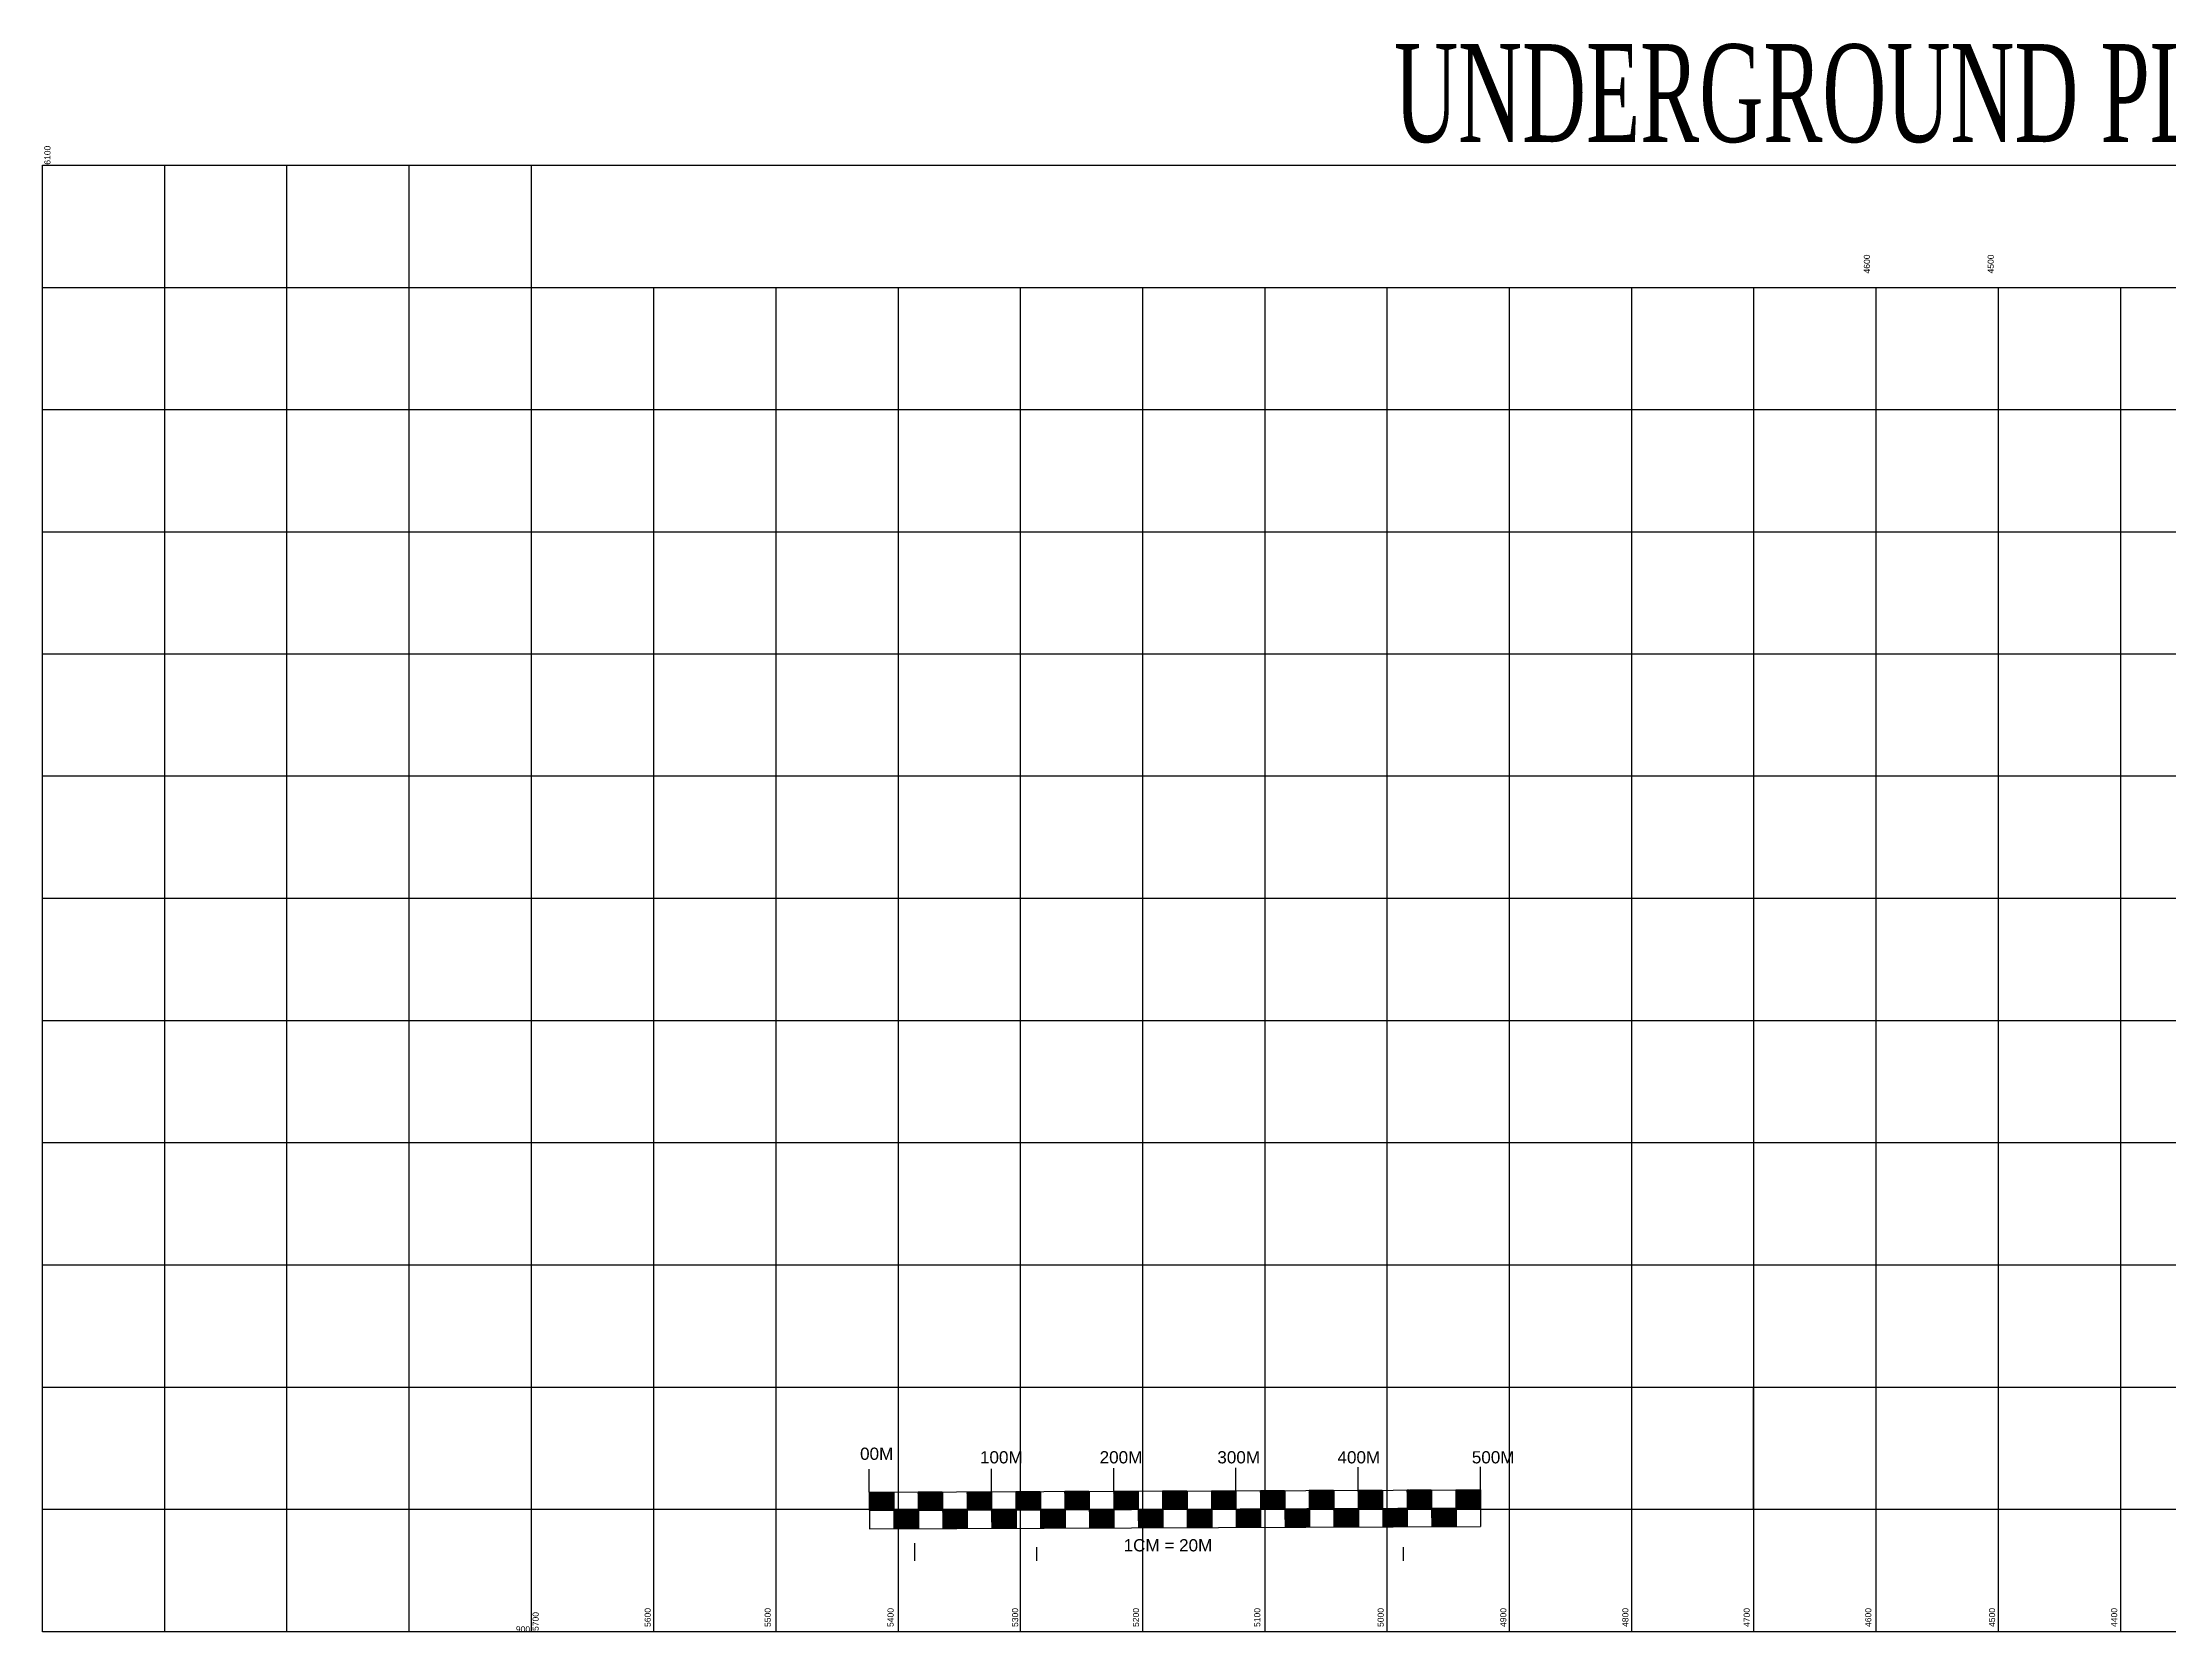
# Model space of a CAD drawing. Header units: millimetres. Extents: x 2120 to 6297, y -740 to 4433.
# Drawn here: x 2467 to 4207, y 3133 to 4433 of the extents above; entities that cross this region are included whole.
import ezdxf

# ---------------------------------------------------------------- set-up
doc = ezdxf.new("R2010")
doc.units = ezdxf.units.MM
doc.styles.get("Standard").update_dxf_attribs({"font": 'arial.ttf'})
doc.styles.add('style1', font='times.ttf', dxfattribs={"width": 0.6, "height": 0.1})

msp = doc.modelspace()

# ---------------------------------------------------------------- hatches: boundary and pattern name
h = msp.add_hatch()
h.set_pattern_fill('ANSI31', color=256)
h.set_pattern_definition([(45, (-8175.981, 2362.53569), (-0.0883883476, 0.0883883476), [])])
h.paths.add_polyline_path([(3163.1, 3232.4), (3163, 3247.4), (3143, 3247.3), (3143.1, 3232.3)])
h.paths.add_polyline_path([(3183.2, 3217.5), (3183.1, 3232.5), (3163.1, 3232.4), (3163.2, 3217.4)])
h.paths.add_polyline_path([(3203.1, 3232.6), (3203, 3247.6), (3183, 3247.5), (3183.1, 3232.5)])
h.paths.add_polyline_path([(3223.1, 3232.6), (3203.1, 3232.6), (3203.2, 3217.6), (3223.2, 3217.6)])
h.paths.add_polyline_path([(3243.1, 3232.7), (3243, 3247.7), (3223, 3247.6), (3223.1, 3232.6)])
h.paths.add_polyline_path([(3263.2, 3217.8), (3263.1, 3232.8), (3243.1, 3232.7), (3243.2, 3217.7)])
h.paths.add_polyline_path([(3283.1, 3232.9), (3283, 3247.9), (3263, 3247.8), (3263.1, 3232.8)])
h.paths.add_polyline_path([(3303.2, 3218), (3303.1, 3233), (3283.1, 3232.9), (3283.2, 3217.9)])
h.paths.add_polyline_path([(3323.1, 3233), (3323, 3248), (3303, 3248), (3303.1, 3233)])
h.paths.add_polyline_path([(3323.1, 3233), (3323.2, 3218), (3343.2, 3218.1), (3343.1, 3233.1)])
h.paths.add_polyline_path([(3363.1, 3233.2), (3363, 3248.2), (3343, 3248.1), (3343.1, 3233.1)])
h.paths.add_polyline_path([(3363.1, 3233.2), (3363.2, 3218.2), (3383.2, 3218.3), (3383.1, 3233.3)])
h.paths.add_polyline_path([(3383.1, 3233.3), (3403.1, 3233.4), (3403, 3248.4), (3383, 3248.3)])
h.paths.add_polyline_path([(3403.1, 3233.4), (3403.2, 3218.4), (3423.2, 3218.4), (3423.1, 3233.4)])
h.paths.add_polyline_path([(3423.1, 3233.4), (3443.1, 3233.5), (3443, 3248.5), (3423, 3248.4)])
h.paths.add_polyline_path([(3443.1, 3233.5), (3443.2, 3218.5), (3463.2, 3218.6), (3463.1, 3233.6)])
h.paths.add_polyline_path([(3463.1, 3233.6), (3483.1, 3233.7), (3483, 3248.7), (3463, 3248.6)])
h.paths.add_polyline_path([(3483.1, 3233.7), (3483.2, 3218.7), (3503.2, 3218.8), (3503.1, 3233.8)])
h.paths.add_polyline_path([(3503.1, 3233.8), (3523.1, 3233.8), (3523, 3248.8), (3503, 3248.8)])
h.paths.add_polyline_path([(3543.1, 3233.9), (3523.1, 3233.8), (3523.2, 3218.8), (3543.2, 3218.9)])
h.paths.add_polyline_path([(3543.1, 3233.9), (3563.1, 3234), (3563, 3249), (3543, 3248.9)])
h.paths.add_polyline_path([(3583.1, 3234.1), (3563.1, 3234), (3563.2, 3219), (3583.2, 3219.1)])
h.paths.add_polyline_path([(3583, 3249.1), (3583.1, 3234.1), (3603.1, 3234.2), (3603, 3249.2)])
h.paths.add_polyline_path([(3623.1, 3234.2), (3603.1, 3234.2), (3603.2, 3219.2), (3623.2, 3219.2)])
h.paths.add_polyline_path([(3623, 3249.2), (3623.1, 3234.2), (3643.1, 3234.3), (3643, 3249.3)])

# ---------------------------------------------------------------- linework, layer by layer
at = {"color": 7}
for p, q in [((2466.6, 3133), (2466.6, 4333)), ((2466.6, 4333), (5966.6, 4333)), ((2566.6, 3133), (2566.6, 4333)), ((2666.6, 3133), (2666.6, 4333)), ((2766.6, 3133), (2766.6, 4333)), ((2866.6, 3133), (2866.6, 4333)), ((2466.6, 4233), (5966.6, 4233)), ((2966.6, 4233), (2966.6, 3133)), ((3066.6, 4233), (3066.6, 3133)), ((3166.6, 4233), (3166.6, 3133)), ((3266.6, 4233), (3266.6, 3133)), ((3366.6, 4233), (3366.6, 3133)), ((3466.6, 4233), (3466.6, 3133)), ((3566.6, 4233), (3566.6, 3133)), ((3666.6, 4233), (3666.6, 3133)), ((3766.6, 4233), (3766.6, 3133)), ((3866.6, 4233), (3866.6, 3133)), ((3966.6, 4233), (3966.6, 3133)), ((4066.6, 4233), (4066.6, 3133)), ((4166.6, 4233), (4166.6, 3133)), ((2466.6, 4133), (5966.6, 4133)), ((2466.6, 4033), (4366.6, 4033)), ((5966.6, 3933), (2466.6, 3933)), ((5966.6, 3833), (2466.6, 3833)), ((5966.6, 3733), (2466.6, 3733)), ((5966.6, 3633), (2466.6, 3633)), ((5966.6, 3533), (2466.6, 3533)), ((5966.6, 3433), (2466.6, 3433)), ((5966.6, 3333), (2466.6, 3333)), ((3966.6, 3333), (2466.6, 3333)), ((3866.6, 3233), (3866.6, 3333)), ((5966.6, 3233), (2466.6, 3233)), ((3966.6, 3233), (2466.6, 3233)), ((5966.6, 3133), (2466.6, 3133))]:
    msp.add_line(p, q, dxfattribs=at)
for p, q in [((3179.9, 3205.6), (3179.9, 3191.1)), ((3279.9, 3202.4), (3279.9, 3191.1)), ((3579.9, 3202.3), (3579.9, 3191.1))]:
    msp.add_line(p, q)
for points in [[(3143, 3247.3), (3143, 3266.1)], [(3243, 3247.7), (3243, 3266.5)], [(3243, 3247.7), (3243, 3266.5)], [(3343, 3248.1), (3343, 3266.9)], [(3343, 3248.1), (3343, 3266.9)], [(3443, 3248.5), (3443, 3267.3)], [(3443, 3248.5), (3443, 3267.3)], [(3543, 3248.9), (3543, 3267.7)], [(3543, 3248.9), (3543, 3267.7)], [(3643, 3249.3), (3643, 3268.1)], [(3143, 3247.3), (3643, 3249.3)], [(3143, 3247.3), (3143.2, 3217.3)], [(3163, 3247.4), (3163.2, 3217.4)], [(3183, 3247.5), (3183.2, 3217.5)], [(3203, 3247.6), (3203.2, 3217.6)], [(3223, 3247.6), (3223.2, 3217.6)], [(3243, 3247.7), (3243.2, 3217.7)], [(3263, 3247.8), (3263.2, 3217.8)], [(3283, 3247.9), (3283.2, 3217.9)], [(3303, 3248), (3303.2, 3218)], [(3323, 3248), (3323.2, 3218)], [(3343, 3248.1), (3343.2, 3218.1)], [(3363, 3248.2), (3363.2, 3218.2)], [(3383, 3248.3), (3383.2, 3218.3)], [(3403, 3248.4), (3403.2, 3218.4)], [(3423, 3248.4), (3423.2, 3218.4)], [(3443, 3248.5), (3443.2, 3218.5)], [(3463, 3248.6), (3463.2, 3218.6)], [(3483, 3248.7), (3483.2, 3218.7)], [(3503, 3248.8), (3503.2, 3218.8)], [(3523, 3248.8), (3523.2, 3218.8)], [(3543, 3248.9), (3543.2, 3218.9)], [(3563, 3249), (3563.2, 3219)], [(3583, 3249.1), (3583.2, 3219.1)], [(3603, 3249.2), (3603.2, 3219.2)], [(3623, 3249.2), (3623.2, 3219.2)], [(3643, 3249.3), (3643.2, 3219.3)], [(3143.1, 3232.3), (3643.1, 3234.3)], [(3143.2, 3217.3), (3643.2, 3219.3)]]:
    msp.add_lwpolyline(points)
msp.add_point((3866.6, 3233), dxfattribs=at)

# ---------------------------------------------------------------- texts
at = {"color": 3, "ltscale": 20, "insert": (3572.4, 4392.8), "char_height": 1, "width": 1784.427, "attachment_point": 4, "rotation": 0, "style": 'style1'}
msp.add_mtext('\\P\\P{\\H80x;UNDERGROUND PLAN OF 120 METER LEVEL}', dxfattribs=at)
at = {"char_height": 5, "attachment_point": 4, "rotation": 90}
for s, insert in [('\\P6100', (2466.5, 4333.4)), ('\\P4600', (3955.1, 4244.4)), ('\\P4500', (4056.4, 4244.4))]:
    msp.add_mtext(s, dxfattribs=dict(at, insert=insert))
at = {"color": 7, "char_height": 10, "attachment_point": 4, "rotation": 0}
for s, insert, width in [('\\P00M', (3135.5, 3287), 7.316), ('\\P100M', (3233.6, 3284.1), 7.316), ('\\P200M', (3331.5, 3284.1), 7.316), ('\\P300M', (3427.8, 3284.1), 7.316), ('\\P400M', (3526.1, 3284.1), 7.316), ('\\P500M', (3636, 3284.1), 7.316), ('\\P1CM = 20M', (3351.1, 3212.1), 209.765)]:
    msp.add_mtext(s, dxfattribs=dict(at, insert=insert, width=width))
at = {"color": 7, "char_height": 5, "attachment_point": 4, "rotation": 90}
for s, insert in [('\\P5600', (2957.6, 3137)), ('\\P5500', (3055.8, 3137)), ('\\P5400', (3156.3, 3137)), ('\\P5300', (3258.2, 3137)), ('\\P5200', (3357.1, 3137)), ('\\P5100', (3456.3, 3137)), ('\\P5000', (3557.3, 3137)), ('\\P4900', (3657.6, 3137)), ('\\P4800', (3757.5, 3137)), ('\\P4700', (3856.8, 3137)), ('\\P4600', (3956.2, 3137)), ('\\P4500', (4057.5, 3137)), ('\\P4400', (4157.4, 3137)), ('\\P5700', (2865.9, 3133.7))]:
    msp.add_mtext(s, dxfattribs=dict(at, insert=insert))
at = {"color": 7, "insert": (2853.9, 3139.2), "char_height": 5, "attachment_point": 4}
msp.add_mtext('\\P900', dxfattribs=at)

doc.saveas('drawing.dxf')
